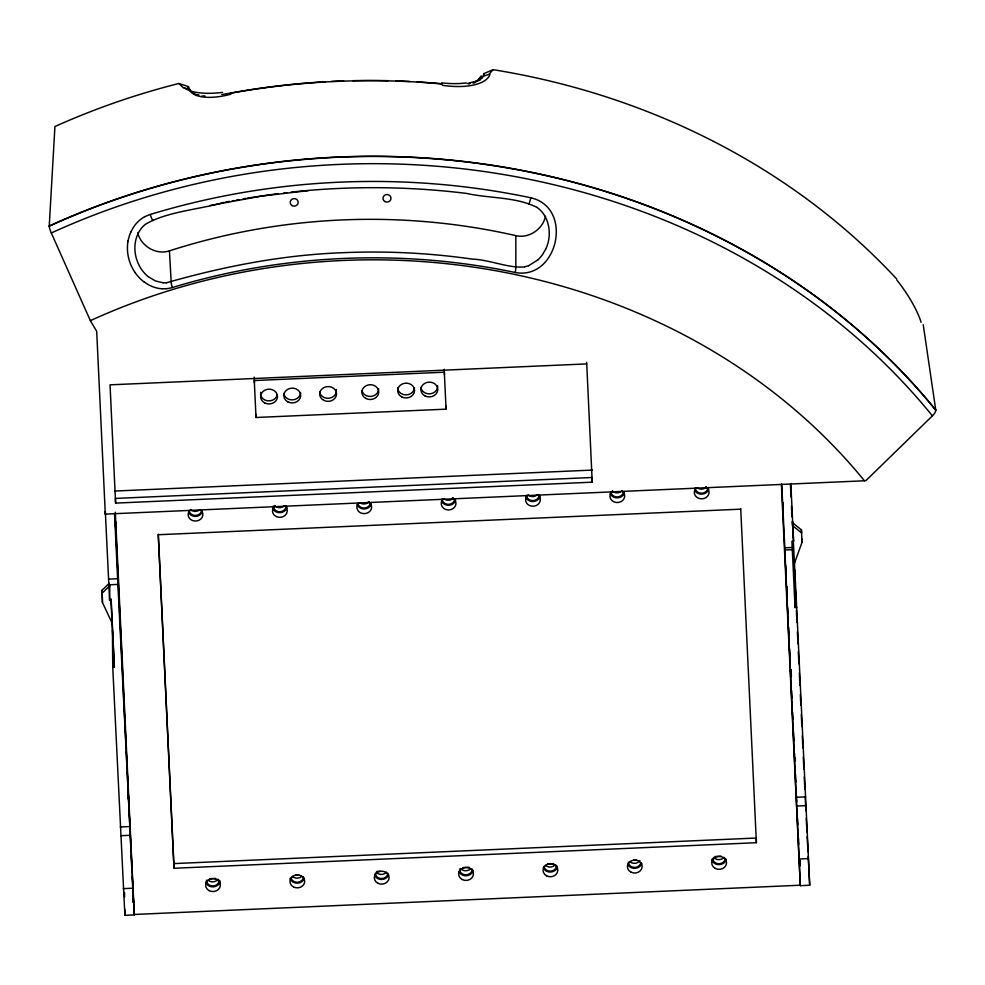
<?xml version="1.0" encoding="UTF-8"?>
<svg xmlns="http://www.w3.org/2000/svg" width="985" height="985" viewBox="0 0 985 985"><rect width="100%" height="100%" fill="white"/><g stroke="black" fill="none" stroke-linecap="round" stroke-linejoin="round"><path stroke-width="1.48" d="M786.953 586.728L786.941 592.601L786.658 586.469M791.127 676.892L791.14 669.541M795.314 761.183L795.326 758.241M110.948 598.868L112.425 630.351L112.746 667.14L124.873 915.324L134.268 914.905L115.319 512.262M923.24 324.705L935.738 409.982A8.446 3.398 -38.9 0 1 932.413 415.855L866 480.52L864.461 480.779L105.309 514.108L105.321 511.51L109.606 600.37L111.206 600.296L114.358 667.067L112.746 667.14M105.309 514.108L96.69 331.342L90.361 320.654L51.306 232.977A8.446 1.761 65.2 0 1 49.25 225.996L54.926 126.548A685.498 600.702 -1.9 0 1 178.851 83.479L188.517 86.594M109.606 600.37L109.84 585.41M112.081 622.963L102.452 602.512L102.108 590.15L109.286 583.255M102.452 602.512L102.108 590.15M128.001 241.596L128.136 240.82M545.505 216.318C542.772 229.246 528.846 238.826 515.832 235.624A622.963 589.719 -1.5 0 0 169.432 250.855C156.233 255.312 141.089 246.188 137.703 232.903M801.384 529.832L801.642 532.934L792.63 525.731L792.469 522.703L801.384 529.832L802.073 542.169L794.403 563.383L794.218 559.972M130.857 231.992L130.709 232.337A36.445 36.014 84.9 0 0 129.306 236.055L128.949 237.274A38.735 38.255 85.7 0 0 128.124 240.82M545.665 249.18C552.228 236.129 549.729 217.82 538.832 208.795A24.76 24.403 68.7 0 0 537.281 207.613L537.133 207.49M545.616 249.279L542.427 254.758A35.226 34.524 72 0 1 541.159 256.408L538.192 259.658M482.108 76.818L479.978 78.898M482.01 77.95L482.33 77.519A41.456 17.311 12.8 0 0 483.733 74.023M102.009 593.278L110.308 585.312M538.081 259.757L528.613 265.728M896.719 279.014A685.498 600.702 -1.9 0 0 493.128 69.676L489.016 74.269L482.662 76.571M479.904 79.957L479.19 80.462M144.98 216.626L149.277 214.767A12.399 12.263 86.4 0 1 150.262 214.459A677.138 593.315 -1.9 0 1 530.755 197.763C574.095 207.601 557.806 280.54 515.204 272.5A610.885 535.286 -1.9 0 0 172.264 287.558L171.476 287.768A30.818 30.449 -82.8 0 1 168.373 288.445L168.275 288.457A30.609 30.239 -82.9 0 1 166.219 288.691M221.773 94.548L230.822 93.021A684.723 600.025 -1.9 0 1 325.185 81.767M476.481 80.93L474.142 81.853M493.128 69.676L483.807 73.629A5.282 4.629 -1.9 0 0 484.46 75.316M474.733 82.666L473.206 83.196M528.465 265.778L524.722 266.824M223.989 202.417C198.49 209.768 167.13 211.393 145.214 224.432C140.362 228.422 137.506 233.568 135.942 239.429A32.296 31.754 -75.3 0 0 135.782 240.094C132.741 252.96 137.555 268.019 148.082 276.551M469.808 83.048L467.333 83.528M225.38 202.147L229.53 201.334M232.263 200.817L233.654 200.558M209.867 205.557L261.53 196.077L308.17 190.647M236.4 200.053L239.133 199.561M524.476 266.873C509.06 268.536 489.545 259.683 472.369 259.117C429.398 252.96 385.861 250.818 342.497 252.714C282.806 254.893 223.496 266.455 166.403 282.793M243.209 198.835L245.954 198.367M247.321 198.145L278.09 193.626M283.815 192.937L286.709 192.604M291.092 192.112C349.416 185.783 408.479 186.239 466.705 193.442C489.705 198.564 515.672 196.643 537.034 207.416M166.268 282.806L163.313 282.806M586.654 363.908L110.037 384.839L115.602 503.101L592.231 482.182L592.083 477.503L115.454 498.422L115.602 503.101M446.07 409.157L444.321 372.195L254.278 380.542L256.014 417.492L446.07 409.157L445.971 406.103M114.962 491.035L592.453 470.079M740.671 509.171L158.253 534.732L173.976 868.278L756.394 842.704L756.246 838.038L173.828 863.599L173.976 868.278M790.844 483.512L793.565 541.245L791.915 541.319L795.067 607.56L796.68 607.499L809.707 885.256L800.312 885.675L781.4 484.558M792.211 547.5L784.725 547.832L800.312 885.675M108.51 579.143L117.621 578.737L134.268 914.905M784.799 550.012L792.346 549.679M108.867 584.819L118.015 584.413M120.281 826.969L129.429 826.563M796.459 797.284L805.607 796.89M120.823 835.699L130.057 835.292M796.779 806.025L806.001 805.632M209.534 878.706L215.678 878.435M295.562 874.926L298.64 874.791M376.996 871.356L380.062 871.22M463.024 867.576L469.18 867.305M547.525 863.87L553.668 863.599M633.564 860.09L636.642 859.954M714.987 856.519L721.131 856.248M123.322 888.642L132.544 888.236M799.266 858.969L808.5 858.563M134.28 914.462L800.288 885.22M162.956 282.781L155.359 280.934L148.181 276.637M204.929 96.037L204.104 95.951M198.908 95.04L197.763 94.732M190.29 89.549L186.867 88.662M186.694 88.625L183.235 87.702L178.851 83.479M193.589 93.046L192.826 92.602M143.773 281.735L143.49 281.513A38.858 38.341 88.4 0 1 140.781 279.186L140.362 278.792A40.114 39.56 87.5 0 1 137.888 276.169L137.124 275.271A41.986 41.395 86.8 0 1 135.056 272.488M135.043 272.488L134.194 271.195A42.33 41.764 86.1 0 1 127.927 241.584M801.815 538.98L802.073 542.169M792.457 521.397L793.565 541.245M169.432 250.83L171.168 281.919A6.329 0.899 73.1 0 0 172.264 287.558M115.319 520.88L115.984 533.168L115.405 520.942M119.579 611.119L120.084 620.328L119.37 605.012M123.765 699.818L124.011 704.423L123.26 687.592M793.307 540.593L796.68 607.499M115.479 524.365L117.277 560.588M119.739 614.529L120.059 620.415M124.233 709.114L124.984 724.197M128.099 791.928L128.949 808.254M112.425 630.351L114.358 667.067M806.259 818.276L806.961 831.98M807.195 836.548L807.983 851.766M808.217 856.334L809.707 885.256M133.037 896.215L133.344 902.248M792.42 521.299L793.196 537.785M790.45 484.719L791.029 496.969M791.472 506.155L791.977 516.866M794.427 568.911L795.141 584.216M795.363 588.808L796.015 602.586M796.372 610.244L796.951 622.483M797.382 631.668L797.961 643.919M798.318 651.565L798.897 663.816M799.327 673.001L799.906 685.252M800.337 694.425L800.842 705.149M801.285 714.334L801.852 726.573M802.295 735.758L802.861 748.009M803.304 757.194L803.883 769.42M804.253 777.054L804.843 789.28M805.213 796.914L805.865 810.667M781.708 483.918L785.057 552.77M785.636 565.021L786.005 572.679M787.655 607.757L787.938 613.889M788.591 627.679L788.96 635.337M789.601 649.127L789.97 656.786M790.549 669.037L790.906 676.707M791.546 690.325L791.903 697.996M792.556 711.773L792.925 719.444M793.504 731.695L793.935 740.892M794.513 753.143L794.87 760.802M795.511 774.432L795.868 782.028M796.52 795.695L796.803 801.765M797.591 818.473L797.875 824.543M798.515 838.21L798.81 844.28M799.598 860.988L799.808 865.544M740.708 508.531L756.394 842.704M586.654 362.308L592.231 482.182M230.822 93.021L230.884 94.191A43.537 17.964 -18.3 0 1 189.576 89.795M158.29 534.104L173.926 865.692M115.048 513.296L115.257 517.876M117.424 563.654L118.212 580.497M118.36 583.563L119.074 598.892M120.367 626.3L121.02 640.09M121.315 646.222L122.029 661.538M122.325 667.67L123.039 682.987M125.206 728.789L125.994 745.645M126.289 751.777L127.003 767.093M127.225 771.686L127.951 787.015M129.158 812.81L129.885 828.003M130.168 834.073L130.734 846.226M131.165 855.337L131.67 865.963M132.175 876.588L132.667 887.226M133.098 896.338L133.381 902.408M114.58 514.182L117.621 578.737M799.734 860.065L800.029 866.012M444.223 369.24L444.481 374.694M255.915 414.451L256.014 417.492M254.241 377.144L254.438 383.03M132.716 882.08L132.852 886.438M133.197 896.596L133.492 902.543M800.226 860.865L800.288 865.409M124.541 892.447L124.602 897.027M124.787 909.229L124.873 915.324M794.747 570.771L795.067 607.56M791.324 673.937L791.324 676.892M787.138 586.715L787.15 594.09M782.964 502.436L782.964 508.334M515.832 235.624L515.857 266.8A6.329 0.825 -78.2 0 1 515.204 272.5M453.383 498.004A6.329 5.553 -1.9 0 1 444.013 498.841M369.018 501.71A6.329 5.553 -1.9 0 1 360.165 502.916M284.246 505.859A6.329 5.553 -1.9 0 1 274.84 505.847M199.893 509.565A6.329 5.553 -1.9 0 1 190.487 509.553M536.85 495.16A6.329 5.553 -1.9 0 1 528.379 495.147M621.683 491.047A6.329 5.553 -1.9 0 1 612.276 491.035M706.454 486.898A6.329 5.553 -1.9 0 1 697.602 488.104M470.842 868.511A6.329 5.553 -1.9 0 1 460.623 868.499M386.489 872.205A6.329 5.553 -1.9 0 1 376.258 872.193M301.705 876.354A6.329 5.553 -1.9 0 1 292.311 876.342M218.128 879.137A6.329 5.553 -1.9 0 1 207.946 880.048M555.208 864.805A6.329 5.553 -1.9 0 1 545.382 865.236M639.93 860.619A6.329 5.553 -1.9 0 1 629.735 861.53M723.926 857.393A6.329 5.553 -1.9 0 1 713.694 857.381M454.762 499.013A6.329 5.553 -1.9 0 1 448.421 504.345A6.329 5.553 -1.9 0 1 442.117 499.075M370.409 502.719A6.329 5.553 -1.9 0 1 364.635 508.026A6.329 5.553 -1.9 0 1 357.912 503.778M286.056 505.921A6.329 5.553 -1.9 0 1 279.703 511.757A6.329 5.553 -1.9 0 1 273.399 505.982M201.629 510.636A6.329 5.553 -1.9 0 1 195.338 515.45A6.329 5.553 -1.9 0 1 189.083 510.673M539.127 494.815A6.329 5.553 -1.9 0 1 533.057 500.639A6.329 5.553 -1.9 0 1 526.47 495.369M623.431 492.118A6.329 5.553 -1.9 0 1 617.127 496.945A6.329 5.553 -1.9 0 1 610.885 492.168M707.846 487.907A6.329 5.553 -1.9 0 1 701.492 493.239A6.329 5.553 -1.9 0 1 695.188 487.969M472.234 869.016A6.329 5.553 -1.9 0 1 465.88 874.84A6.329 5.553 -1.9 0 1 459.576 869.078M387.868 873.215A6.329 5.553 -1.9 0 1 381.527 878.546A6.329 5.553 -1.9 0 1 375.223 873.276M303.515 876.921A6.329 5.553 -1.9 0 1 297.741 882.228A6.329 5.553 -1.9 0 1 291.018 877.98M219.15 880.122A6.329 5.553 -1.9 0 1 212.809 885.958A6.329 5.553 -1.9 0 1 206.505 880.184M556.587 865.31A6.329 5.553 -1.9 0 1 550.812 871.122A6.329 5.553 -1.9 0 1 543.991 866.369M640.89 862.626A6.329 5.553 -1.9 0 1 634.303 867.428A6.329 5.553 -1.9 0 1 628.295 862.17M725.305 858.403A6.329 5.553 -1.9 0 1 718.951 863.734A6.329 5.553 -1.9 0 1 712.66 858.464M437.623 385.578A8.446 7.4 -1.9 0 1 430.186 393.815A8.446 7.4 -1.9 0 1 420.854 387.364M414.476 387.647A8.446 7.4 -1.9 0 1 406.091 394.887A8.446 7.4 -1.9 0 1 397.608 387.856M378.622 388.693A8.446 7.4 -1.9 0 1 371.136 396.413A8.446 7.4 -1.9 0 1 361.889 390.479M336.304 389.494A8.446 7.4 -1.9 0 1 329.261 398.223A8.446 7.4 -1.9 0 1 319.62 391.808M300.597 392.646A8.446 7.4 -1.9 0 1 292.508 399.885A8.446 7.4 -1.9 0 1 283.766 393.384M277.277 394.714A8.446 7.4 -1.9 0 1 267.501 400.809A8.446 7.4 -1.9 0 1 260.643 392.301M222.573 92.368A49.89 18.321 -12.1 0 1 183.875 87.493M489.939 74.478A49.915 21.239 11.2 0 1 442.228 85.276M49.25 225.996A696.518 610.355 -1.9 0 1 935.738 409.982M896.904 280.134A40.274 9.025 56.4 0 1 921.049 322.317M230.305 93.279A687.887 602.795 -1.9 0 1 442.179 83.971L441.723 83.762A684.723 600.025 -1.9 0 0 417.271 81.89M188.48 86.975A5.282 4.629 -1.9 0 1 188.098 88.194M187.876 88.182A34.906 5.294 31 0 1 188.43 86.852M188.627 86.975A41.37 17.176 -18.6 0 0 189.095 88.539L189.366 89.106A42.035 17.459 -18.4 0 0 192.617 92.701M197.443 94.917A43.18 17.705 -17 0 1 193.331 93.169M203.698 96.259A43.919 17.521 -15.6 0 1 201.839 95.988M469.808 83.737A43.968 17.053 9.3 0 1 468.737 83.971M478.845 80.327A43.168 17.471 10.6 0 1 474.388 82.42M481.862 77.987A42.293 17.533 11.9 0 1 479.744 79.896M481.185 75.919A34.943 4.236 -40.4 0 1 478.414 79.342M331.329 81.435A684.723 600.025 -1.9 0 1 343.617 80.93M352.827 80.671A684.723 600.025 -1.9 0 1 388.127 80.684M395.798 80.893A684.723 600.025 -1.9 0 1 409.612 81.472M466.299 82.912A43.98 15.083 8.1 0 1 441.637 82.863M473.81 81.693A43.906 17.139 9.9 0 1 469.476 82.851M479.83 78.849A42.958 17.496 11.5 0 1 476.284 80.832M51.306 232.977A692.295 606.674 -1.9 0 1 932.413 415.855M49.25 226.181A696.518 610.368 -1.9 0 1 935.75 410.179M90.361 320.654A609.013 533.685 -1.9 0 1 864.461 480.779M153.192 220.172A6.329 0.899 73.1 0 1 150.262 214.471M530.755 197.763A6.329 0.825 -78.2 0 1 528.428 203.698M130.943 232.029A32.234 31.902 80.4 0 1 144.943 216.54M143.884 281.673A34.34 33.896 89.5 0 0 159.952 288.617L160.235 288.593A30.954 30.584 -84.4 0 0 162.082 288.753M166.12 288.703A30.166 29.809 -83.8 0 1 162.266 288.753M708.683 489.2A7.387 6.476 -1.9 0 1 702.083 494.138A7.387 6.476 -1.9 0 1 694.708 490.247M705.851 486.984A7.387 6.476 -1.9 0 1 707.562 496.231A7.387 6.476 -1.9 0 1 696.937 497.363A7.387 6.476 -1.9 0 1 696.235 488.018M624.33 492.894A7.387 6.476 -1.9 0 1 617.46 497.856A7.387 6.476 -1.9 0 1 610.158 493.522M621.917 490.961A7.387 6.476 -1.9 0 1 622.754 500.405A7.387 6.476 -1.9 0 1 611.931 500.54A7.387 6.476 -1.9 0 1 612.645 491.084M540.075 496.144A7.387 6.476 -1.9 0 1 533.107 501.562A7.387 6.476 -1.9 0 1 525.658 496.785M537.958 494.962A7.387 6.476 -1.9 0 1 538.266 504.221A7.387 6.476 -1.9 0 1 527.701 504.357A7.387 6.476 -1.9 0 1 527.886 495.086M455.612 500.306A7.387 6.476 -1.9 0 1 448.741 505.268A7.387 6.476 -1.9 0 1 441.44 500.922M452.324 497.856A7.387 6.476 -1.9 0 1 454.59 507.213A7.387 6.476 -1.9 0 1 443.718 508.371A7.387 6.476 -1.9 0 1 443.533 498.792M371.246 504.012A7.387 6.476 -1.9 0 1 364.388 508.962A7.387 6.476 -1.9 0 1 357.087 504.628M368.415 501.796A7.387 6.476 -1.9 0 1 370.126 511.043A7.387 6.476 -1.9 0 1 359.5 512.175A7.387 6.476 -1.9 0 1 358.799 502.83M287.078 506.795A7.387 6.476 -1.9 0 1 280.294 512.656A7.387 6.476 -1.9 0 1 272.574 507.891M284.48 505.773A7.387 6.476 -1.9 0 1 285.318 515.217A7.387 6.476 -1.9 0 1 274.495 515.352A7.387 6.476 -1.9 0 1 275.209 505.896M202.393 511.855A7.387 6.476 -1.9 0 1 195.67 516.374A7.387 6.476 -1.9 0 1 188.554 512.471M200.521 509.774A7.387 6.476 -1.9 0 1 200.706 519.144A7.387 6.476 -1.9 0 1 190.019 518.947A7.387 6.476 -1.9 0 1 190.856 509.59M220.184 881.009A7.387 6.476 -1.9 0 1 213.4 886.857A7.387 6.476 -1.9 0 1 205.68 882.092M304.353 878.214A7.387 6.476 -1.9 0 1 297.224 883.176A7.387 6.476 -1.9 0 1 290.046 878.386M388.57 874.951A7.387 6.476 -1.9 0 1 381.589 879.47A7.387 6.476 -1.9 0 1 374.546 875.136M473.182 870.358A7.387 6.476 -1.9 0 1 466.471 875.751A7.387 6.476 -1.9 0 1 458.911 871.429M557.436 867.108A7.387 6.476 -1.9 0 1 550.566 872.057A7.387 6.476 -1.9 0 1 543.264 867.723M641.789 863.402A7.387 6.476 -1.9 0 1 635.19 868.339A7.387 6.476 -1.9 0 1 627.814 864.448M726.253 859.24A7.387 6.476 -1.9 0 1 719.025 864.658A7.387 6.476 -1.9 0 1 711.724 859.425M128.53 799.266L128.198 793.122L128.53 799.266M424.904 395.847A8.446 7.4 -1.9 0 0 437.783 389.678A8.446 7.4 -1.9 0 0 425.335 383.03A8.446 7.4 -1.9 0 0 424.904 395.847M401.695 396.869A8.446 7.4 -1.9 0 0 414.574 390.7A8.446 7.4 -1.9 0 0 402.139 384.052A8.446 7.4 -1.9 0 0 401.695 396.869M365.854 398.445A8.446 7.4 -1.9 0 0 378.733 392.276A8.446 7.4 -1.9 0 0 366.285 385.627A8.446 7.4 -1.9 0 0 365.854 398.445M323.671 400.292A8.446 7.4 -1.9 0 0 336.55 394.123A8.446 7.4 -1.9 0 0 324.114 387.474A8.446 7.4 -1.9 0 0 323.671 400.292M287.817 401.868A8.446 7.4 -1.9 0 0 300.696 395.699A8.446 7.4 -1.9 0 0 288.26 389.05A8.446 7.4 -1.9 0 0 287.817 401.868M264.62 402.89A8.446 7.4 -1.9 0 0 277.499 396.709A8.446 7.4 -1.9 0 0 265.063 390.072A8.446 7.4 -1.9 0 0 264.62 402.89M209.103 890.612A7.387 6.476 -1.9 0 0 220.369 885.22A7.387 6.476 -1.9 0 0 209.485 879.408A7.387 6.476 -1.9 0 0 209.103 890.612M293.456 886.919A7.387 6.476 -1.9 0 0 304.722 881.513A7.387 6.476 -1.9 0 0 293.838 875.702A7.387 6.476 -1.9 0 0 293.456 886.919M377.821 883.213A7.387 6.476 -1.9 0 0 389.087 877.807A7.387 6.476 -1.9 0 0 378.203 871.996A7.387 6.476 -1.9 0 0 377.821 883.213M462.174 879.507A7.387 6.476 -1.9 0 0 473.44 874.114A7.387 6.476 -1.9 0 0 462.556 868.29A7.387 6.476 -1.9 0 0 462.174 879.507M546.54 875.8A7.387 6.476 -1.9 0 0 557.806 870.408A7.387 6.476 -1.9 0 0 546.921 864.596A7.387 6.476 -1.9 0 0 546.54 875.8M630.892 872.107A7.387 6.476 -1.9 0 0 642.158 866.701A7.387 6.476 -1.9 0 0 631.274 860.89A7.387 6.476 -1.9 0 0 630.892 872.107M715.245 868.401A7.387 6.476 -1.9 0 0 726.524 862.995A7.387 6.476 -1.9 0 0 715.639 857.184A7.387 6.476 -1.9 0 0 715.245 868.401M384.975 201.568A4.002 3.792 -1.5 0 0 390.996 198.305A4.002 3.792 -1.5 0 0 385.012 195.005A4.002 3.792 -1.5 0 0 384.975 201.568M292.176 205.631A4.002 3.792 -1.5 0 0 298.196 202.381A4.002 3.792 -1.5 0 0 292.225 199.081A4.002 3.792 -1.5 0 0 292.176 205.631"/></g></svg>
